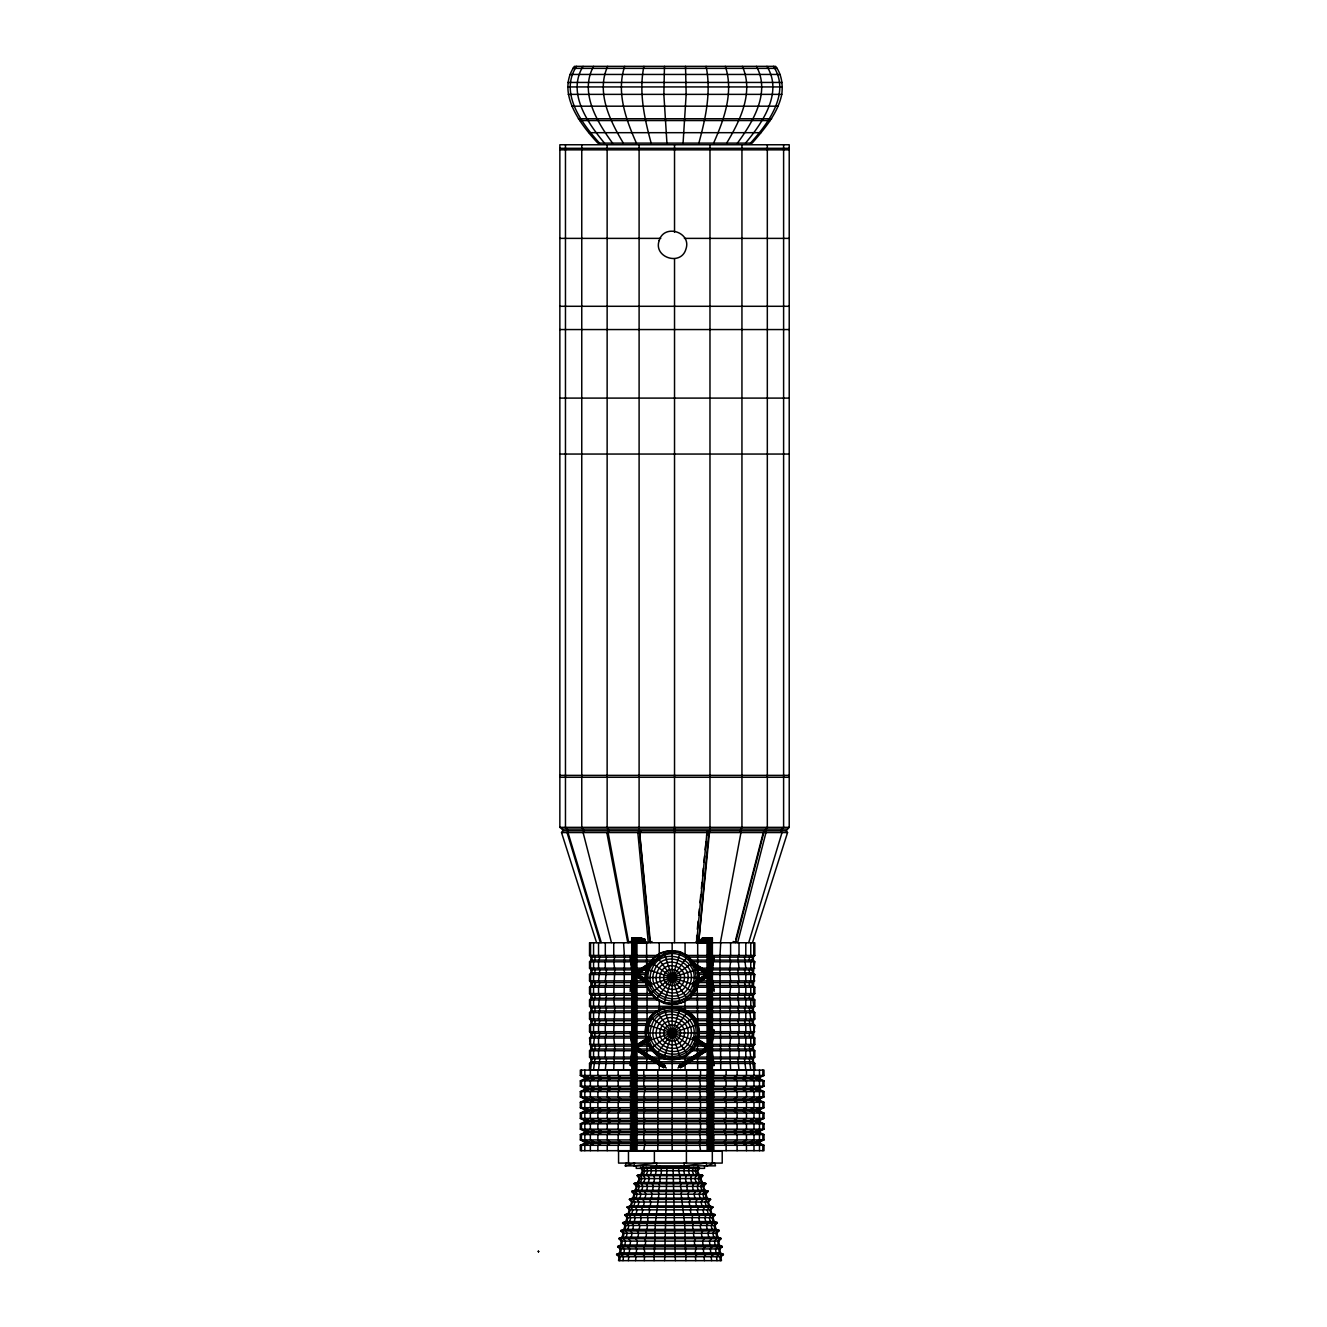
<?xml version="1.0" encoding="UTF-8"?>
<svg xmlns="http://www.w3.org/2000/svg" width="1327" height="1327" viewBox="0 0 1327 1327"><rect width="100%" height="100%" fill="white"/><g stroke="black" fill="none" stroke-linecap="round" stroke-linejoin="round"><path stroke-width="1.5" d="M538.58 1251.776L538.596 1251.344M538.181 1251.179L538.679 1251.427M538.397 1251.477L538.397 1251.925M664.628 1260.65L666.934 1167.329M781.785 94.366C782.947 84.746 781.686 74.246 775.648 66.35L574.359 66.35C556.378 92.873 579.766 123.593 597.83 143.117L752.177 143.117C764.601 128.636 777.722 113.575 781.785 94.366L568.221 94.366M654.095 1260.65L655.356 1223.063L658.872 1194.217L658.225 1191.065L659.602 1186.388L658.955 1183.253L659.983 1182.49L659.934 1175.141L660.995 1174.66L661.493 1170.762L660.946 1167.329M644.275 1260.65L644.54 1256.735L643.296 1254.629L644.806 1252.837L643.86 1246.269L645.337 1245.025L645.602 1241.11L644.458 1238.688L646.067 1237.195L646.531 1233.297L645.453 1230.328L646.995 1229.383L647.46 1225.468L646.299 1223.063L647.924 1221.57L647.476 1214.537L649.069 1213.757L649.649 1209.842L648.621 1206.724L650.23 1205.928L650.794 1202.03L649.699 1199.409L651.391 1198.115L651.988 1194.217L650.96 1191.065L652.585 1190.302L653.183 1186.388L652.138 1183.253L653.78 1182.49L654.609 1178.575L653.713 1175.141L655.422 1174.66L656.235 1170.762L655.339 1167.329M664.479 66.35L663.848 94.366L666.934 143.117M683.073 143.117L686.159 94.366L685.528 66.35M635.567 1260.65L635.932 1256.735L634.256 1254.629L636.28 1252.837L636.645 1248.923L635.019 1246.269L636.993 1245.025L637.342 1241.11L635.815 1238.688L637.972 1237.195L638.586 1233.297L637.142 1230.328L639.216 1229.383L639.83 1225.468L638.287 1223.063L640.46 1221.57L641.223 1217.655L639.863 1214.537L642.003 1213.757L642.766 1209.842L641.273 1207.271L643.529 1205.928L644.308 1202.03L642.815 1199.409L645.104 1198.115L645.901 1194.217L644.507 1191.065L646.697 1190.302L647.51 1186.388L646.1 1183.253L648.306 1182.49L649.401 1178.575L648.057 1175.672L650.495 1174.66L651.59 1170.762L650.379 1167.329L689.625 1167.329L688.414 1170.762L689.509 1174.66L691.782 1175.141L690.604 1178.575L691.699 1182.49L693.905 1183.253L692.495 1186.388L693.291 1190.302L695.481 1191.065L694.087 1194.217L694.9 1198.115L697.173 1199.409L695.696 1202.03L696.459 1205.928L698.715 1207.271L697.239 1209.842L698.002 1213.757L700.142 1214.537L698.765 1217.655L699.545 1221.57L701.718 1223.063L700.158 1225.468L700.789 1229.383L702.862 1230.328L701.402 1233.297L702.033 1237.195L704.173 1238.688L702.647 1241.11L703.011 1245.025L705.035 1246.816L703.36 1248.923L703.708 1252.837L705.732 1254.629L704.073 1256.735L704.421 1260.65M644.375 942.253C629.529 944.857 641.09 941.009 634.887 937.89M709.978 144.759L709.978 827.351L698.649 942.568L708.917 831.482L707.026 831.482L706.627 835.562M701.767 942.253C712.45 945.322 703.857 939.914 709.199 937.89L709.033 1149.962M707.026 831.482L696.658 942.568L696.725 935.369M697.322 929.265L698.135 921.12M698.748 915L699.346 908.895M699.959 902.775L700.772 894.63M701.369 888.526L701.983 882.405M702.58 876.301L703.393 868.157M703.99 862.036L704.604 855.932M705.218 849.811L706.014 841.666M656.45 1165.852L656.732 1163.082L633.891 1165.852L634.621 1163.082L625.282 1165.852L626.178 1163.082M628.368 1260.65L628.799 1256.735L626.792 1254.629L629.23 1252.837L629.662 1248.923L627.638 1246.816L630.093 1245.025L630.524 1241.11L628.683 1238.688L631.27 1237.195L632.034 1233.297L630.275 1230.328L632.78 1229.383L633.526 1225.468L631.652 1223.063L634.273 1221.57L635.218 1217.655L633.56 1214.537L636.147 1213.757L637.076 1209.842L635.268 1207.271L638.005 1205.928L638.934 1202.03L637.142 1199.409L639.896 1198.115L640.875 1194.217L639.183 1191.065L641.837 1190.302L642.799 1186.388L641.107 1183.253L643.761 1182.49L645.088 1178.575L643.479 1175.672L646.415 1174.66L647.742 1170.762L646.282 1167.329M622.993 1260.65L623.474 1256.735L621.202 1254.629L623.972 1252.837L624.453 1248.923L622.164 1246.816L624.934 1245.025L625.415 1241.11L623.342 1238.688L626.278 1237.195L627.124 1233.297L625.133 1230.328L627.97 1229.383L628.816 1225.468L626.692 1223.063L629.662 1221.57L630.723 1217.655L628.849 1214.537L631.768 1213.757L632.813 1209.842L630.789 1207.271L633.875 1205.928L634.92 1202.03L632.896 1199.409L636.015 1198.115L637.109 1194.217L635.202 1191.065L638.187 1190.302L639.282 1186.388L637.375 1183.253L640.377 1182.49L641.87 1178.575L640.261 1175.141L643.363 1174.66L644.856 1170.762L643.213 1167.329M619.676 1260.65L620.19 1256.735L617.835 1254.098L620.704 1252.837L621.235 1248.923L618.797 1246.816L621.749 1245.025L622.263 1241.11L620.041 1238.688L623.176 1237.195L624.088 1233.297L621.832 1230.875L625 1229.383L625.913 1225.468L623.756 1222.515L626.808 1221.57L627.936 1217.655L625.946 1214.537L629.064 1213.757L630.192 1209.842L628.169 1206.724L631.32 1205.928L632.432 1202.03L630.425 1198.878L633.609 1198.115L634.77 1194.217L632.747 1191.065L635.948 1190.302L637.109 1186.388L635.069 1183.253L638.287 1182.49L639.879 1178.575L637.922 1175.672L641.488 1174.66L643.081 1170.762L640.676 1167.329L642.484 1170.762L697.521 1170.762C702.696 1166.333 695.215 1166.134 695.132 1170.762L696.625 1174.66L699.959 1175.672L698.135 1178.575L699.628 1182.49L702.63 1183.253L700.722 1186.388L701.801 1190.302L704.936 1191.596L702.895 1194.217L703.99 1198.115L707.109 1199.409L705.085 1202.03L706.13 1205.928L709.215 1207.271L707.175 1209.842L708.236 1213.757L711.289 1215.084L709.282 1217.655L710.327 1221.57L713.18 1222.515L711.189 1225.468L712.035 1229.383L714.871 1230.328L712.881 1233.297L713.727 1237.195L716.663 1238.688L714.573 1241.11L715.054 1245.025L717.824 1246.816L715.552 1248.923L716.033 1252.837L718.786 1254.629L716.514 1256.735L716.995 1260.65M685.08 1057.105L684.865 1061.766M630.375 989.328L632.299 975.478M630.159 991.501L632.448 975.245M630.673 990.075L632.233 978.646M630.872 990.274L632.448 978.845M631.121 990.44L632.432 980.918M631.403 990.539L632.448 982.925M630.375 1062.877L632.216 1049.275M630.259 1065.299L632.448 1048.794M630.408 1065.531L632.382 1050.503M630.607 1065.73L632.448 1052.394M631.121 1063.972L632.432 1054.451M631.403 1064.088L632.448 1056.474M616.591 1254.629L619.609 1252.837L720.395 1252.837L723.414 1254.629L720.926 1256.735L619.079 1256.735L616.591 1254.629L723.414 1254.629M617.652 1246.816L620.671 1245.025L719.334 1245.025L722.352 1246.816L719.864 1248.923L620.14 1248.923L617.652 1246.816L722.352 1246.816M619.079 1256.735L618.548 1260.65L721.457 1260.65L720.926 1256.735M619.609 1252.837L620.14 1248.923M620.671 1245.025L621.202 1241.11L618.929 1238.688L622.131 1237.195L717.874 1237.195L721.075 1238.688L718.803 1241.11L621.202 1241.11M645.221 977.551L646.531 969.241L697.753 985.878L699.08 977.551L697.753 969.241L646.531 985.878L645.221 977.551L699.08 977.551M646.266 1039.622C635.915 996.328 708.369 996.328 698.019 1039.622M695.265 1038.527C703.973 1000.425 640.311 1000.425 649.036 1038.527M696.808 1038.892C705.815 1008.603 656.318 994.62 647.792 1025.041C636.612 1055.944 687.403 1072.432 696.509 1040.882L646.531 1024.643M697.703 1039.539C707.921 996.776 636.363 996.776 646.597 1039.539M712.251 959.736L712.864 955.921M712.234 961.693L713.163 955.987M711.886 965.608L713.428 956.087M711.819 967.682L713.677 956.253M711.869 970.004L713.893 956.452M711.919 971.049L714.158 956.933M712.251 1033.285L712.864 1029.47M711.919 1037.15L713.163 1029.52M712.018 1039.572L713.428 1029.636M711.969 1041.363L713.677 1029.785M711.869 1043.553L713.893 1029.984M711.919 1044.598L713.843 1032.389M634.887 974.731L635.683 973.039L651.192 983.191M634.887 1048.579L635.683 1046.887L664.993 1065.863M720.395 942.568L740.964 832.56L740.184 830.768L741.942 827.351L741.942 144.759M620.754 1230.875L623.989 1229.383L716.016 1229.383L719.101 1230.328L716.945 1233.297L623.06 1233.297L620.754 1230.875L719.234 1230.875M622.595 1223.063L625.846 1221.57L714.158 1221.57L717.277 1222.515L715.087 1225.468L624.917 1225.468L622.595 1223.063L717.393 1223.063M622.131 1237.195L623.06 1233.297M623.989 1229.383L624.917 1225.468M643.91 66.35C638.652 91.994 644.375 118.319 651.159 143.117M763.805 832.56L735.573 942.568L733.134 941.49M735.722 939.483L763.025 833.489M767.321 144.759L767.321 827.351L764.899 830.768L765.978 832.56L737.646 942.568L735.208 941.49M698.848 143.117C705.632 118.319 711.355 91.994 706.097 66.35M636.645 1031.693L646.631 1031.693L647.078 1023.648L647.078 985.53L637.259 985.53M646.631 1069.811L647.078 1036.354L637.259 1036.354M697.687 980.869L697.256 982.561L707.059 982.561M697.687 1030.1L697.256 985.53L707.059 985.53M697.687 1069.811L697.256 1036.354L707.059 1036.354M624.801 1215.084L628.152 1213.757L711.853 1213.757L715.037 1214.537L712.997 1217.655L627.007 1217.655L624.801 1215.084L715.203 1215.084M627.074 1207.271L630.458 1205.928L709.547 1205.928L712.914 1207.271L710.691 1209.842L629.297 1209.842L627.074 1207.271L712.914 1207.271M625.846 1221.57L627.007 1217.655M628.152 1213.757L629.297 1209.842M630.458 1205.928L631.602 1202.03L629.38 1199.409L632.797 1198.115L707.208 1198.115L710.608 1199.409L708.402 1202.03L631.602 1202.03M748.727 942.568L782.018 832.56L780.757 830.768L783.61 827.351L783.61 144.759M631.752 1191.596L635.185 1190.302L704.819 1190.302L708.087 1191.065L706.014 1194.217L633.991 1194.217L631.752 1191.596L708.253 1191.596M634.124 1183.784L637.574 1182.49L702.431 1182.49L705.881 1183.784L703.625 1186.388L636.379 1186.388L634.124 1183.784L705.881 1183.784M632.797 1198.115L633.991 1194.217M635.185 1190.302L636.379 1186.388M708.203 974.599L708.95 973.388M708.95 1047.235L708.203 1048.463L692.843 1038.527M752.542 942.568L787.558 832.56L786.231 830.768L789.217 827.351L789.217 144.759L559.861 144.759L559.861 827.351L562.333 829.11L786.745 829.11M697.753 985.878C693.258 999.579 677.55 1007.591 663.832 1003.162L680.469 951.94L687.967 955.772L695.464 964.729M663.832 1058.564C677.55 1062.993 693.258 1054.998 697.753 1041.28C694.436 1048.396 688.564 1055.612 680.369 1058.249C666.801 1062.628 651.292 1054.716 646.846 1041.181C648.737 1048.861 655.953 1055.761 663.832 1058.564L680.469 1007.359M624.685 66.35C616.076 92.11 625.863 119.463 636.413 143.117M637.209 1175.672L640.841 1174.66L699.147 1174.66L702.779 1175.672L700.789 1178.575L639.216 1178.575L637.209 1175.672L702.779 1175.672M637.574 1182.49L639.216 1178.575M640.841 1174.66L642.484 1170.762M713.594 143.117C724.144 119.463 733.931 92.11 725.322 66.35M648.837 964.729C654.327 953.383 668.659 948.307 680.469 951.94M648.356 966.371C633.41 993.575 676.588 1019.103 693.656 993.193C714.623 966.272 669.753 933.677 650.628 961.926M652.735 963.452C631.901 993.077 683.256 1019.236 694.966 984.966C698.898 972.741 691.782 958.741 679.557 954.743C661.261 948.589 650.263 968.229 635.583 974.599L635.616 974.847M694.966 1040.368C688.862 1061.832 655.422 1061.832 649.334 1040.368M607.666 66.35C595.972 92.293 609.873 120.757 623.358 143.117M726.649 143.117C740.134 120.757 754.035 92.293 742.34 66.35M593.584 66.35C579.269 92.492 596.968 121.935 612.56 143.117M698.682 1167.329L696.907 1170.762L698.516 1174.66L701.85 1175.141L700.109 1178.575L701.718 1182.49L704.936 1183.253L702.879 1186.388L704.056 1190.302L707.258 1191.065L705.218 1194.217L706.395 1198.115L709.729 1199.409L707.556 1202.03L708.684 1205.928L711.836 1206.724L709.812 1209.842L710.94 1213.757L714.208 1215.084L712.068 1217.655L713.18 1221.57L716.364 1223.063L714.092 1225.468L715.004 1229.383L718.04 1230.328L715.917 1233.297L716.812 1237.195L719.964 1238.688L717.725 1241.11L718.255 1245.025L721.142 1246.269L718.77 1248.923L719.284 1252.837L722.236 1254.629L719.798 1256.735L720.329 1260.65M737.447 143.117C753.039 121.935 770.738 92.492 756.423 66.35M583.067 66.35C566.745 92.691 587.496 122.847 604.498 143.117M646.531 985.878L650.363 993.376L656.318 999.347L687.967 955.772M656.318 1054.749L687.967 1011.174M596.536 942.568L561.52 832.56L562.847 830.768L786.231 830.768M745.509 143.117C762.511 122.847 783.262 92.691 766.94 66.35M576.565 66.35C558.999 92.824 581.707 123.411 599.505 143.117M750.501 143.117C768.3 123.411 791.008 92.824 773.442 66.35M632.797 938.919L634.406 937.89L634.488 1149.962M632.813 1069.811L589.536 1069.811L589.536 1063.458L590.963 1061.766L590.963 1058.797L589.536 1057.105L589.536 1050.752L590.963 1049.06L589.536 1038.046L590.963 1036.354L590.963 1033.385L589.536 1031.693L589.536 1025.34L590.963 1023.648L590.963 1020.679L589.536 1018.987L589.536 1012.634L590.963 1010.942L590.963 1007.973L589.536 1006.281L589.536 999.928L590.963 998.236L590.963 995.267L589.536 993.575L589.536 987.222L590.963 985.53L590.963 982.561L589.536 980.869L589.536 974.516L590.963 972.824L590.963 969.855L589.536 968.163L589.536 961.81L590.963 960.118L590.963 957.132L589.536 955.457L589.536 942.751L632.813 942.751M711.521 1069.811L754.798 1069.811L754.798 1063.458L753.354 1061.766L753.354 1058.797L754.798 1057.105L754.798 1050.752L753.354 1049.06L753.354 1046.091L754.798 1044.399L754.798 1038.046L753.354 1036.354L754.798 1025.34L753.354 1023.648L753.354 1020.679L754.798 1018.987L754.798 1012.634L753.354 1010.942L753.354 1007.973L754.798 1006.281L754.798 999.928L753.354 998.236L753.354 995.267L754.798 993.575L754.798 987.222L753.354 985.53L754.798 974.516L753.354 972.824L754.798 961.81L753.354 960.118L753.354 957.132L754.798 955.457L754.798 942.751L711.521 942.751M630.474 1080.841L632.398 1078.868L584.577 1078.868L580.33 1080.841L580.33 1086.216L584.577 1088.206L632.398 1088.206L630.474 1086.216L630.474 1080.841L580.33 1080.841M630.474 1091.59L632.398 1089.6L584.577 1089.6L580.33 1091.59L580.33 1096.965L584.577 1098.955L632.398 1098.955L630.474 1096.965L630.474 1091.59L580.33 1091.59M630.474 1102.339L632.398 1100.348L584.577 1100.348L580.33 1102.339L580.33 1107.697L584.577 1109.687L632.398 1109.687L630.474 1107.697L630.474 1102.339L580.33 1102.339M630.474 1113.071L632.398 1111.097L584.577 1111.097L580.33 1113.071L580.33 1118.445L584.577 1120.436L632.398 1120.436L630.474 1118.445L630.474 1113.071L580.33 1113.071M630.474 1123.82L632.398 1121.829L584.577 1121.829L580.33 1123.82L580.33 1129.194L584.577 1131.185L632.398 1131.185L630.474 1129.194L630.474 1123.82L580.33 1123.82M630.474 1134.568L632.398 1132.578L584.577 1132.578L580.33 1134.568L580.33 1139.926L584.577 1141.917L632.398 1141.917L630.474 1139.926L630.474 1134.568L580.33 1134.568M630.474 1150.675L630.474 1145.301L632.398 1143.31L584.577 1143.31L580.33 1145.301L580.33 1150.675L763.987 1150.675L763.987 1145.301L759.741 1143.31L711.919 1143.31L713.843 1145.301L713.843 1150.675M713.843 1075.484L711.919 1077.458L759.741 1077.458L763.987 1075.484L763.987 1070.109L713.843 1070.109L713.843 1075.484L763.987 1075.484M713.843 1086.216L711.919 1088.206L759.741 1088.206L763.987 1086.216L763.987 1080.841L759.741 1078.868L711.919 1078.868L713.843 1080.841L713.843 1086.216L763.987 1086.216M713.843 1096.965L711.919 1098.955L759.741 1098.955L763.987 1096.965L763.987 1091.59L759.741 1089.6L711.919 1089.6L713.843 1091.59L713.843 1096.965L763.987 1096.965M713.843 1107.697L711.919 1109.687L759.741 1109.687L763.987 1107.697L763.987 1102.339L759.741 1100.348L711.919 1100.348L713.843 1102.339L713.843 1107.697L763.987 1107.697M713.843 1118.445L711.919 1120.436L759.741 1120.436L763.987 1118.445L763.987 1113.071L759.741 1111.097L711.919 1111.097L713.843 1113.071L713.843 1118.445L763.987 1118.445M713.843 1129.194L711.919 1131.185L759.741 1131.185L763.987 1129.194L763.987 1123.82L759.741 1121.829L711.919 1121.829L713.843 1123.82L713.843 1129.194L763.987 1129.194M713.843 1139.926L711.919 1141.917L759.741 1141.917L763.987 1139.926L763.987 1134.568L759.741 1132.578L711.919 1132.578L713.843 1134.568L713.843 1139.926L763.987 1139.926M650.363 993.376L691.549 963.452M693.938 961.727L692.86 962.506C674.448 935.303 631.237 966.686 651.424 992.613C668.161 1017.958 710.127 992.214 694.684 966.073M650.363 1048.794L693.938 1017.129M639.382 831.482L637.823 832.56L648.289 942.568L649.848 941.49L639.382 831.482L641.173 831.482M651.988 941.49L650.429 942.568L639.1 827.351L639.1 144.759M693.009 982.909L708.369 972.99L692.876 983.257M692.86 983.489L708.22 973.57M692.91 983.755L708.253 973.819M692.993 984.02L708.336 974.084L708.8 974.847M693.109 984.286L708.469 974.35M693.275 984.534L708.618 974.615M693.457 984.767L707.109 975.942M693.656 984.966L707.308 976.141M693.872 985.115L707.523 976.307M692.578 986.392L707.938 976.456M692.777 986.392L708.419 976.307M679.275 1065.432L708.27 1046.688M679.225 1065.863L708.22 1046.887M679.258 1066.112L708.253 1047.368M679.341 1066.377L708.336 1047.633L708.8 1048.396M679.457 1066.643L708.469 1047.899L693.059 1037.996M677.915 1068.003L708.618 1048.164M679.806 1067.124L707.109 1049.491M680.005 1067.323L707.308 1049.69M680.22 1067.489L707.523 1049.839M680.436 1067.588L707.739 1049.956M680.635 1067.654L708.419 1049.839M635.451 972.127L654.327 960.151M636.131 972.011L655.09 959.885M636.346 972.127L655.306 960.002M636.545 972.276L655.521 960.151M636.761 972.475L655.72 960.35M636.943 972.708L654.178 961.693M637.093 972.973L654.344 961.942M635.583 974.599L652.735 963.302M635.616 975.08L652.867 963.833M635.567 975.279L652.818 964.265M635.733 1045.51L649.533 1036.686M635.932 1045.51L649.915 1036.752M636.346 1045.676L650.13 1036.851M636.545 1045.825L650.346 1037.017M636.761 1046.024L650.545 1037.2M636.943 1046.257L650.728 1037.432M637.093 1046.505L650.893 1037.697M635.616 1048.396L651.01 1037.963M635.583 1048.148L651.093 1038.228M635.616 1048.629L651.142 1038.477M635.484 1048.994L651.093 1038.908M581.458 1150.675L581.458 1145.301L585.655 1143.31L585.655 1141.917L581.458 1139.926L581.458 1134.568L585.655 1132.578L585.655 1131.185L581.458 1129.194L581.458 1123.82L585.655 1121.829L585.655 1120.436L581.458 1118.445L581.458 1113.071L585.655 1111.097L585.655 1109.687L581.458 1107.697L581.458 1102.339L585.655 1100.348L585.655 1098.955L581.458 1096.965L581.458 1091.59L585.655 1089.6L585.655 1088.206L581.458 1086.216L581.458 1080.841L585.655 1078.868L585.655 1077.458L581.458 1075.484L581.458 1070.109M762.859 1070.109L762.859 1075.484L758.662 1077.458L758.662 1078.868L762.859 1080.841L762.859 1086.216L758.662 1088.206L758.662 1089.6L762.859 1091.59L762.859 1096.965L758.662 1098.955L758.662 1100.348L762.859 1102.339L762.859 1107.697L758.662 1109.687L758.662 1111.097L762.859 1113.071L762.859 1118.445L758.662 1120.436L758.662 1121.829L762.859 1123.82L762.859 1129.194L758.662 1131.185L758.662 1132.578L762.859 1134.568L762.859 1139.926L758.662 1141.917L758.662 1143.31L762.859 1145.301L762.859 1150.675M581.458 1102.339L585.655 1100.348M760.056 1119.772L762.859 1118.445M630.192 941.49L627.754 942.568L606.804 832.56M631.121 941.49L628.683 942.568L608.114 832.56L608.894 830.768L607.136 827.351L607.136 144.759M647.792 1040.882L697.753 1024.643M572.75 68.374L777.257 68.374M570.046 74.445L779.961 74.445M567.856 82.44L782.15 82.44M568.006 86.935L782.001 86.935M571.871 106.193L778.136 106.193M578.39 118.75L771.617 118.75M579.783 120.558L770.224 120.558M589.039 132.683L760.968 132.683M559.861 148.309L789.217 148.309M559.861 149.851L789.217 149.851M559.861 238.379L660.763 238.379M684.384 238.379L789.217 238.379M559.861 306.288L789.217 306.288M559.861 329.56L789.217 329.56M559.861 398.1L789.217 398.1M559.861 454.05L789.217 454.05M559.861 775.366L789.217 775.366M559.861 777.274L789.217 777.274M559.861 827.351L789.217 827.351M561.52 832.56L787.558 832.56M633.941 938.007L641.505 938.007M702.597 938.007L711.305 938.919M633.51 938.222L641.936 938.222M702.165 938.222L710.592 938.222M633.112 938.521L642.318 938.521M701.767 938.521L710.973 938.521M636.496 938.919L644.69 938.919M701.452 938.919L707.573 938.919M636.744 939.367L644.939 939.367M701.203 939.367L707.324 939.367M636.894 939.864L645.088 939.864M701.054 939.864L707.175 939.864M636.943 940.395L645.138 940.395M701.004 940.395L707.125 940.395M636.894 940.909L645.088 940.909M701.054 940.909L707.175 940.909M636.744 941.407L644.939 941.407M701.203 941.407L707.324 941.407M696.111 941.49L698.102 941.49M636.496 941.855L646.747 941.855M697.355 941.855L707.573 941.855M635.351 942.767L708.718 942.767M636.462 942.883L647.178 942.883M696.94 942.883L707.639 942.883M589.536 955.457L632.813 955.457M636.645 955.457L659.237 955.457L659.237 942.751M707.673 955.457L685.08 955.457L685.08 942.751M711.521 955.457L754.798 955.457M590.963 957.132L631.685 957.132M637.259 957.132L655.322 957.132M688.995 957.132L707.059 957.132M712.649 957.132L753.354 957.132M590.963 960.118L631.685 960.118M637.259 960.118L653.266 960.118M691.052 960.118L707.059 960.118M712.649 960.118L753.354 960.118M589.536 961.81L630.955 961.81M636.645 961.81L650.23 961.81M694.087 961.81L707.673 961.81M713.362 961.81L754.798 961.81M589.536 968.163L632.813 968.163M636.645 968.163L646.631 968.163L647.078 969.855L637.259 969.855M707.673 968.163L697.687 968.163L697.256 969.855L707.059 969.855M711.521 968.163L754.798 968.163M590.963 969.855L631.685 969.855M712.649 969.855L753.354 969.855M590.963 972.824L631.685 972.824M637.259 972.824L647.078 972.824L646.631 974.516L636.645 974.516M705.101 972.824L697.256 972.824L697.687 974.516L705.682 974.516M712.649 972.824L753.354 972.824M589.536 974.516L632.813 974.516M711.521 974.516L754.798 974.516M589.536 980.869L632.813 980.869M636.645 980.869L644.623 980.869M699.694 980.869L707.673 980.869M711.521 980.869L754.798 980.869M590.963 982.561L631.685 982.561M637.259 982.561L647.078 982.561L646.631 980.869M712.649 982.561L753.354 982.561M590.963 985.53L631.685 985.53M712.649 985.53L753.354 985.53M589.536 987.222L630.955 987.222M636.645 987.222L646.631 987.222M697.687 987.222L707.673 987.222M713.362 987.222L754.798 987.222M589.536 993.575L632.813 993.575M636.645 993.575L652.038 993.575M692.296 993.575L707.673 993.575M711.521 993.575L754.798 993.575M590.963 995.267L631.685 995.267M637.259 995.267L653.266 995.267M691.052 995.267L707.059 995.267M712.649 995.267L753.354 995.267M590.963 998.236L631.685 998.236M637.259 998.236L655.322 998.236M688.995 998.236L707.059 998.236M712.649 998.236L753.354 998.236M589.536 999.928L632.813 999.928M636.645 999.928L659.237 999.928L659.453 1010.942L637.259 1010.942M707.673 999.928L685.08 999.928L684.865 1010.942L707.059 1010.942M711.521 999.928L754.798 999.928M589.536 1006.281L632.813 1006.281M636.645 1006.281L707.673 1006.281M711.521 1006.281L754.798 1006.281M590.963 1007.973L631.685 1007.973M637.259 1007.973L663.085 1007.973M681.232 1007.973L707.059 1007.973M712.649 1007.973L753.354 1007.973M590.963 1010.942L631.685 1010.942M712.649 1010.942L753.354 1010.942M589.536 1012.634L632.813 1012.634M636.645 1012.634L655.638 1012.634M688.696 1012.634L707.673 1012.634M711.521 1012.634L754.798 1012.634M589.536 1018.987L632.813 1018.987M636.645 1018.987L650.23 1018.987M694.087 1018.987L707.673 1018.987M711.521 1018.987L754.798 1018.987M590.963 1020.679L631.685 1020.679M637.259 1020.679L647.078 1020.679M697.256 1020.679L707.059 1020.679M712.649 1020.679L753.354 1020.679M590.963 1023.648L631.685 1023.648M637.259 1023.648L647.078 1023.648M697.256 1023.648L707.059 1023.648M712.649 1023.648L753.354 1023.648M589.536 1025.34L632.813 1025.34M636.645 1025.34L646.631 1025.34M697.687 1025.34L707.673 1025.34M711.521 1025.34L754.798 1025.34M589.536 1031.693L632.813 1031.693M697.687 1031.693L707.673 1031.693M711.521 1031.693L754.798 1031.693M645.221 1032.953L699.08 1032.953M590.963 1033.385L631.685 1033.385M637.259 1033.385L645.104 1033.385M699.213 1033.385L707.059 1033.385M712.649 1033.385L753.354 1033.385M590.963 1036.354L631.685 1036.354M712.649 1036.354L753.354 1036.354M589.536 1038.046L632.813 1038.046M636.645 1038.046L646.631 1038.046M697.687 1038.046L707.673 1038.046M711.521 1038.046L754.798 1038.046M589.536 1044.399L632.813 1044.399M636.645 1044.399L650.23 1044.399M694.087 1044.399L707.673 1044.399M711.521 1044.399L754.798 1044.399M590.963 1046.091L631.685 1046.091M639.232 1046.091L647.078 1046.091M697.256 1046.091L703.128 1046.091M712.649 1046.091L753.354 1046.091M590.963 1049.06L631.685 1049.06M639.232 1049.06L651.209 1049.06M691.052 1049.06L705.101 1049.06M712.649 1049.06L753.354 1049.06M589.536 1050.752L632.813 1050.752M636.645 1050.752L653.829 1050.752M690.488 1050.752L701.684 1050.752M711.521 1050.752L754.798 1050.752M589.536 1057.105L632.813 1057.105M636.645 1057.105L664.777 1057.105M679.54 1057.105L707.673 1057.105M711.521 1057.105L754.798 1057.105M590.963 1058.797L631.685 1058.797M637.259 1058.797L670.351 1058.797M673.983 1058.797L707.059 1058.797M712.649 1058.797L753.354 1058.797M590.963 1061.766L631.685 1061.766M637.259 1061.766L707.059 1061.766M712.649 1061.766L753.354 1061.766M589.536 1063.458L630.955 1063.458M636.645 1063.458L657.429 1063.458M661.078 1063.458L683.239 1063.458M686.888 1063.458L707.673 1063.458M713.362 1063.458L754.798 1063.458M636.645 1069.811L707.673 1069.811M636.18 1070.109L708.137 1070.109M580.33 1075.484L630.474 1075.484L632.398 1077.458L584.577 1077.458L580.33 1075.484L580.33 1070.109L630.474 1070.109L630.474 1075.484M636.18 1075.484L708.137 1075.484M636.031 1077.458L708.303 1077.458M636.031 1078.868L708.303 1078.868M636.18 1080.841L708.137 1080.841M713.843 1080.841L763.987 1080.841M580.33 1086.216L630.474 1086.216M636.18 1086.216L708.137 1086.216M636.031 1088.206L708.303 1088.206M636.031 1089.6L708.303 1089.6M636.18 1091.59L708.137 1091.59M713.843 1091.59L763.987 1091.59M580.33 1096.965L630.474 1096.965M636.18 1096.965L708.137 1096.965M636.031 1098.955L708.303 1098.955M636.031 1100.348L708.303 1100.348M636.18 1102.339L708.137 1102.339M713.843 1102.339L763.987 1102.339M580.33 1107.697L630.474 1107.697M636.18 1107.697L708.137 1107.697M636.031 1109.687L708.303 1109.687M636.031 1111.097L708.303 1111.097M636.18 1113.071L708.137 1113.071M713.843 1113.071L763.987 1113.071M580.33 1118.445L630.474 1118.445M636.18 1118.445L708.137 1118.445M636.031 1120.436L708.303 1120.436M636.031 1121.829L708.303 1121.829M636.18 1123.82L708.137 1123.82M713.843 1123.82L763.987 1123.82M580.33 1129.194L630.474 1129.194M636.18 1129.194L708.137 1129.194M636.031 1131.185L708.303 1131.185M636.031 1132.578L708.303 1132.578M636.18 1134.568L708.137 1134.568M713.843 1134.568L763.987 1134.568M580.33 1139.926L630.474 1139.926M636.18 1139.926L708.137 1139.926M636.031 1141.917L708.303 1141.917M636.031 1143.31L708.303 1143.31M580.33 1145.301L630.474 1145.301M636.18 1145.301L708.137 1145.301M713.843 1145.301L763.987 1145.301M625.282 1165.852L715.502 1165.852L714.59 1163.082L706.893 1165.852L706.146 1163.082L684.334 1165.852L684.052 1163.082M640.46 1167.86L699.545 1167.86M637.441 1175.141L702.564 1175.141M634.273 1183.253L705.715 1183.253M631.917 1191.065L708.087 1191.065M629.545 1198.878L710.459 1198.878M629.38 1199.409L710.608 1199.409M627.24 1206.724L712.765 1206.724M624.951 1214.537L715.037 1214.537M622.728 1222.515L717.277 1222.515M620.887 1230.328L719.101 1230.328M619.045 1238.157L720.943 1238.157M618.929 1238.688L721.075 1238.688M617.718 1246.269L722.286 1246.269M616.673 1254.098L723.331 1254.098M763.539 831.482L765.978 832.56M656.318 999.347L663.832 1003.162M635.533 972.674L651.142 982.76M635.633 973.52L651.159 983.44M635.55 973.786L651.076 983.705M637.159 975.146L650.943 983.971M636.993 975.411L650.794 984.219M636.811 975.644L650.612 984.452M636.612 975.843L650.396 984.651M636.396 975.992L650.197 984.816M636.18 976.108L651.706 986.027M635.517 975.992L651.507 986.077M635.533 1046.539L664.943 1065.432M635.633 1047.368L664.943 1066.112M635.55 1047.633L664.86 1066.377M637.159 1049.01L664.744 1066.643M636.993 1049.259L666.303 1068.003M636.811 1049.491L664.396 1067.124M636.612 1049.69L664.197 1067.323M636.396 1049.839L663.981 1067.489M636.18 1049.956L663.765 1067.588M635.517 1049.839L663.566 1067.654M689.111 959.836L708.502 972.475M688.696 960.002L707.673 972.011M690.189 961.262L707.241 972.276M689.99 961.461L708.751 973.587M689.791 961.693L708.568 973.819M691.35 963.037L708.402 974.068M694.27 965.16L697.687 967.366M691.218 963.302L708.286 974.333M691.135 963.568L708.17 974.847M691.102 964.066L708.17 975.08M691.151 964.265L708.22 975.279M694.419 1037.001L708.369 1045.975M694.021 1037.051L707.888 1045.825M693.805 1037.167L707.457 1045.975M693.59 1037.316L707.241 1046.14M693.391 1037.515L708.751 1047.434M693.208 1037.747L708.568 1047.667M692.926 1038.261L708.286 1048.197M692.81 1038.792L708.17 1048.944M692.86 1039.223L708.303 1049.292M650.363 961.727L693.921 993.376M650.363 1017.129L693.921 1048.794M656.318 955.772L687.967 999.347M656.318 1011.174L687.967 1054.749M708.917 831.482L709.464 832.56M697.521 1170.762L699.147 1174.66M700.789 1178.575L702.431 1182.49M693.722 1167.329L692.263 1170.762L693.59 1174.66L696.343 1175.141L694.917 1178.575L696.227 1182.49L698.898 1183.253L697.206 1186.388L698.168 1190.302L700.805 1191.065L699.13 1194.217L700.092 1198.115L702.862 1199.409L701.071 1202.03L702 1205.928L704.72 1207.271L702.928 1209.842L703.857 1213.757L706.445 1214.537L704.786 1217.655L705.715 1221.57L708.353 1223.063L706.462 1225.468L707.225 1229.383L709.729 1230.328L707.971 1233.297L708.718 1237.195L711.322 1238.688L709.481 1241.11L709.912 1245.025L712.3 1246.269L710.343 1248.923L710.758 1252.837L713.213 1254.629L711.189 1256.735L711.62 1260.65M663.832 951.94L680.469 1003.162M663.832 1007.359L680.469 1058.564M562.333 829.11L562.847 830.768M703.625 1186.388L704.819 1190.302M706.014 1194.217L707.208 1198.115M567.989 832.56L601.28 942.568M600.351 942.568L567.044 832.56L568.321 830.768L565.468 827.351L565.468 144.759M708.402 1202.03L709.547 1205.928M710.691 1209.842L711.853 1213.757M712.997 1217.655L714.158 1221.57M611.432 942.568L583.1 832.56L584.179 830.768L581.757 827.351L581.757 144.759M715.087 1225.468L716.016 1229.383M716.945 1233.297L717.874 1237.195M684.666 1167.329L683.753 1170.762L684.583 1174.66L686.391 1175.672L685.395 1178.575L686.208 1182.49L687.867 1183.253L686.805 1186.388L687.403 1190.302L689.045 1191.065L688 1194.217L688.597 1198.115L690.305 1199.409L689.194 1202.03L689.775 1205.928L691.384 1206.724L690.355 1209.842L690.919 1213.757L692.528 1214.537L692.08 1221.57L693.706 1223.063L692.545 1225.468L693.009 1229.383L694.552 1230.328L693.474 1233.297L693.938 1237.195L695.53 1238.688L694.403 1241.11L694.668 1245.025L696.144 1246.269L695.199 1252.837L696.708 1254.629L695.464 1256.735L695.73 1260.65M711.803 975.693L714.142 991.435M711.803 978.347L713.677 989.776M711.803 980.189L713.462 989.959M711.819 982.03L713.213 990.124M712.317 986.425L712.947 990.224M711.803 1049.541L714.142 1065.299M711.803 1052.195L713.976 1065.531M711.803 1054.036L713.777 1065.73M711.819 1055.894L713.213 1063.972M712.002 1058.365L712.947 1064.088M631.337 955.921L631.851 959.736M631.038 955.987L632.349 965.509M630.773 956.087L632.332 967.516M630.524 956.253L632.266 969.722M630.308 956.452L632.398 971.679M630.159 956.684L632.382 974.599M631.304 1031.743L632.349 1039.356M631.022 1031.842L632.332 1041.363M630.789 1032.008L632.349 1043.437M630.574 1032.207L632.398 1045.527M630.425 1032.439L632.398 1047.932M630.275 1032.953L632.382 1048.463M718.803 1241.11L719.334 1245.025M719.864 1248.923L720.395 1252.837M659.237 1057.105L659.453 1061.766M679.059 1167.329L678.495 1170.762L680.137 1175.672L680.021 1182.49L681.033 1183.253L680.386 1186.388L681.763 1191.065L681.133 1194.217L684.649 1223.063L685.893 1260.65M673.071 1167.329L675.377 1260.65M759.741 1077.458L759.741 1078.868M759.741 1088.206L759.741 1089.6M759.741 1098.955L759.741 1100.348M759.741 1109.687L759.741 1111.097M759.741 1120.436L759.741 1121.829M759.741 1131.185L759.741 1132.578M759.741 1141.917L759.741 1143.31M759.492 1070.109L759.492 1075.484L755.461 1077.458L755.461 1078.868L759.492 1080.841L759.492 1086.216L755.461 1088.206L755.461 1089.6L759.492 1091.59L759.492 1096.965L755.461 1098.955L755.461 1100.348L759.492 1102.339L759.492 1107.697L755.461 1109.687L755.461 1111.097L759.492 1113.071L759.492 1118.445L755.461 1120.436L755.461 1121.829L759.492 1123.82L759.492 1129.194L755.461 1131.185L755.461 1132.578L759.492 1134.568L759.492 1139.926L755.461 1141.917L755.461 1143.31L759.492 1145.301L759.492 1150.675M753.985 1070.109L753.985 1075.484L750.203 1077.458L750.203 1078.868L753.985 1080.841L753.985 1086.216L750.203 1088.206L750.203 1089.6L753.985 1091.59L753.985 1096.965L750.203 1098.955L750.203 1100.348L753.985 1102.339L753.985 1107.697L750.203 1109.687L750.203 1111.097L753.985 1113.071L753.985 1118.445L750.203 1120.436L750.203 1121.829L753.985 1123.82L753.985 1129.194L750.203 1131.185L750.203 1132.578L753.985 1134.568L753.985 1139.926L750.203 1141.917L750.203 1143.31L753.985 1145.301L753.985 1150.675M753.769 942.751L753.769 955.457L752.359 957.132L752.359 960.118L753.769 961.81L753.769 968.163L752.359 969.855L752.359 972.824L753.769 974.516L753.769 980.869L752.359 982.561L752.359 985.53L753.769 987.222L753.769 993.575L752.359 995.267L753.769 1006.281L752.359 1007.973L752.359 1010.942L753.769 1012.634L753.769 1018.987L752.359 1020.679L752.359 1023.648L753.769 1025.34L753.769 1031.693L752.359 1033.385L752.359 1036.354L753.769 1038.046L753.769 1044.399L752.359 1046.091L752.359 1049.06L753.769 1050.752L753.769 1057.105L752.359 1058.797L753.769 1069.811M750.75 942.751L750.75 955.457L749.373 957.132L749.373 960.118L750.75 961.81L750.75 968.163L749.373 969.855L749.373 972.824L750.75 974.516L750.75 980.869L749.373 982.561L749.373 985.53L750.75 987.222L750.75 993.575L749.373 995.267L749.373 998.236L750.75 999.928L750.75 1006.281L749.373 1007.973L750.75 1018.987L749.373 1020.679L750.75 1031.693L749.373 1033.385L749.373 1036.354L750.75 1038.046L750.75 1044.399L749.373 1046.091L750.75 1057.105L749.373 1058.797L750.75 1069.811M746.454 1070.109L746.454 1075.484L743.02 1077.458L743.02 1078.868L746.454 1080.841L746.454 1086.216L743.02 1088.206L743.02 1089.6L746.454 1091.59L746.454 1096.965L743.02 1098.955L743.02 1100.348L746.454 1102.339L746.454 1107.697L743.02 1109.687L743.02 1111.097L746.454 1113.071L746.454 1118.445L743.02 1120.436L743.02 1121.829L746.454 1123.82L746.454 1129.194L743.02 1131.185L743.02 1132.578L746.454 1134.568L746.454 1139.926L743.02 1141.917L743.02 1143.31L746.454 1145.301L746.454 1150.675M745.791 942.751L745.791 955.457L744.497 957.132L745.791 968.163L744.497 969.855L745.791 974.516L745.791 980.869L744.497 982.561L745.791 987.222L745.791 993.575L744.497 995.267L745.791 999.928L745.791 1006.281L744.497 1007.973L745.791 1012.634L745.791 1018.987L744.497 1020.679L745.791 1025.34L745.791 1031.693L744.497 1033.385L745.791 1038.046L745.791 1044.399L744.497 1046.091L745.791 1050.752L745.791 1057.105L744.497 1058.797L745.791 1069.811M739.006 942.751L739.006 955.457L737.845 957.132L739.006 968.163L737.845 969.855L739.006 980.869L737.845 982.561L739.006 987.222L739.006 993.575L737.845 995.267L739.006 1006.281L737.845 1007.973L739.006 1012.634L739.006 1018.987L737.845 1020.679L739.006 1025.34L739.006 1031.693L737.845 1033.385L739.006 1038.046L739.006 1044.399L737.845 1046.091L739.006 1050.752L739.006 1057.105L737.845 1058.797L739.006 1069.811M737.099 1070.109L737.099 1075.484L734.096 1077.458L734.096 1078.868L737.099 1080.841L737.099 1086.216L734.096 1088.206L734.096 1089.6L737.099 1091.59L737.099 1096.965L734.096 1098.955L734.096 1100.348L737.099 1102.339L737.099 1107.697L734.096 1109.687L734.096 1111.097L737.099 1113.071L737.099 1118.445L734.096 1120.436L734.096 1121.829L737.099 1123.82L737.099 1129.194L734.096 1131.185L734.096 1132.578L737.099 1134.568L737.099 1139.926L734.096 1141.917L734.096 1143.31L737.099 1145.301L737.099 1150.675M730.596 942.751L730.596 955.457L729.568 957.132L730.596 961.81L729.568 969.855L730.596 980.869L729.568 982.561L730.596 987.222L729.568 995.267L730.596 1006.281L729.568 1007.973L730.596 1012.634L729.568 1020.679L730.596 1031.693L729.568 1033.385L730.596 1038.046L729.568 1046.091L730.596 1069.811M726.134 1070.109L726.134 1075.484L723.646 1077.458L726.134 1080.841L726.134 1086.216L723.646 1088.206L726.134 1091.59L726.134 1096.965L723.646 1098.955L726.134 1102.339L726.134 1107.697L723.646 1109.687L726.134 1113.071L726.134 1118.445L723.646 1120.436L726.134 1123.82L726.134 1129.194L723.646 1131.185L726.134 1134.568L726.134 1139.926L723.646 1141.917L726.134 1145.301L726.134 1150.675M720.727 942.751L719.881 957.132L720.727 1069.811M712.284 937.841L712.3 1149.962M712.317 1150.841L712.317 1163.082M711.853 937.841L711.853 1149.962M711.488 937.841L711.488 1149.962M711.056 937.841L711.056 1149.962M710.575 937.841L710.575 1149.962M710.061 937.841L710.061 1149.962M709.547 937.841L709.547 1149.962M708.552 937.841L708.552 1149.962M708.137 937.841L708.137 1149.962M707.789 937.841L707.838 1149.962M707.407 937.841L707.573 1149.962M704.537 1165.852L704.537 1168.374L636.247 1168.374L636.247 1165.852M700.54 1070.109L700.54 1075.484L699.229 1077.458L700.54 1086.216L699.229 1088.206L700.54 1096.965L699.229 1098.955L700.54 1102.339L700.54 1107.697L699.229 1109.687L700.54 1113.071L700.54 1118.445L699.229 1120.436L700.54 1123.82L700.54 1129.194L699.229 1131.185L700.54 1139.926L699.229 1141.917L700.54 1150.675M698.035 1165.852L698.035 1168.374M697.687 942.751L697.687 966.57M686.523 1070.109L686.407 1163.082M685.08 1063.458L685.08 1069.811M680.967 1165.852L680.967 1168.374M674.531 144.759L674.531 232.208M674.531 258.964L674.531 942.568M672.159 942.751L672.142 1059.891M672.159 1061.766L672.159 1069.811M672.159 1070.109L672.159 1150.675M659.818 1165.852L659.818 1168.374M659.237 1063.458L659.237 1069.811M657.794 1070.109L657.794 1150.675M654.377 1150.841L654.377 1163.082M646.631 942.751L646.631 966.57M643.777 1070.109L643.777 1075.484L645.104 1077.458L643.777 1080.841L643.777 1086.216L645.104 1088.206L643.777 1096.965L645.104 1098.955L643.777 1102.339L643.777 1107.697L645.104 1109.687L643.777 1113.071L643.777 1118.445L645.104 1120.436L643.777 1123.82L643.777 1129.194L645.104 1131.185L643.777 1134.568L643.777 1139.926L645.104 1141.917L643.777 1150.675M642.749 1165.852L642.749 1168.374M636.512 937.841L636.512 1149.962M636.263 937.841L636.263 1149.962M635.915 937.841L635.915 1149.962M635.484 937.841L635.484 1149.962M635.003 937.841L635.003 1149.962M633.974 937.841L633.974 1149.962M633.46 937.841L633.46 1149.962M632.979 937.841L632.979 1149.962M632.548 937.841L632.548 1149.962M632.199 937.841L632.199 1149.962M631.934 937.841L631.934 1149.962M628.467 1150.841L628.467 1163.082M623.59 942.751L624.436 957.132L623.59 1069.811M618.183 1070.109L618.183 1075.484L620.688 1077.458L618.183 1080.841L618.183 1086.216L620.688 1088.206L618.183 1091.59L618.183 1096.965L620.688 1098.955L618.183 1102.339L618.183 1107.697L620.688 1109.687L618.183 1113.071L618.183 1118.445L620.688 1120.436L618.183 1123.82L618.183 1129.194L620.688 1131.185L618.183 1134.568L618.183 1139.926L620.688 1141.917L618.183 1145.301L618.183 1150.675M613.737 942.751L613.737 955.457L614.749 957.132L613.737 961.81L614.749 969.855L613.737 993.575L614.749 995.267L613.737 999.928L614.749 1007.973L613.737 1031.693L614.749 1033.385L613.737 1038.046L614.749 1046.091L613.737 1069.811M607.235 1070.109L607.235 1075.484L610.238 1077.458L610.238 1078.868L607.235 1080.841L607.235 1086.216L610.238 1088.206L610.238 1089.6L607.235 1091.59L607.235 1096.965L610.238 1098.955L610.238 1100.348L607.235 1102.339L607.235 1107.697L610.238 1109.687L610.238 1111.097L607.235 1113.071L607.235 1118.445L610.238 1120.436L610.238 1121.829L607.235 1123.82L607.235 1129.194L610.238 1131.185L610.238 1132.578L607.235 1134.568L607.235 1139.926L610.238 1141.917L610.238 1143.31L607.235 1145.301L607.235 1150.675M605.311 942.751L605.311 955.457L606.472 957.132L605.311 961.81L605.311 968.163L606.472 969.855L605.311 980.869L606.472 982.561L605.311 987.222L605.311 993.575L606.472 995.267L605.311 1006.281L606.472 1007.973L605.311 1012.634L605.311 1018.987L606.472 1020.679L605.311 1025.34L605.311 1031.693L606.472 1033.385L605.311 1038.046L605.311 1044.399L606.472 1046.091L605.311 1050.752L605.311 1057.105L606.472 1058.797L605.311 1069.811M598.543 942.751L598.543 955.457L599.821 957.132L598.543 961.81L598.543 968.163L599.821 969.855L598.543 980.869L599.821 982.561L598.543 987.222L598.543 993.575L599.821 995.267L598.543 1006.281L599.821 1007.973L598.543 1018.987L599.821 1020.679L598.543 1025.34L598.543 1031.693L599.821 1033.385L598.543 1038.046L598.543 1044.399L599.821 1046.091L598.543 1050.752L598.543 1057.105L599.821 1058.797L598.543 1069.811M597.88 1070.109L597.88 1075.484L601.297 1077.458L601.297 1078.868L597.88 1080.841L597.88 1086.216L601.297 1088.206L601.297 1089.6L597.88 1091.59L597.88 1096.965L601.297 1098.955L601.297 1100.348L597.88 1102.339L597.88 1107.697L601.297 1109.687L601.297 1111.097L597.88 1113.071L597.88 1118.445L601.297 1120.436L601.297 1121.829L597.88 1123.82L597.88 1129.194L601.297 1131.185L601.297 1132.578L597.88 1134.568L597.88 1139.926L601.297 1141.917L601.297 1143.31L597.88 1145.301L597.88 1150.675M593.567 942.751L593.567 955.457L594.944 957.132L594.944 960.118L593.567 961.81L593.567 968.163L594.944 969.855L594.944 972.824L593.567 974.516L593.567 980.869L594.944 982.561L594.944 985.53L593.567 987.222L593.567 993.575L594.944 995.267L594.944 998.236L593.567 999.928L593.567 1006.281L594.944 1007.973L594.944 1010.942L593.567 1012.634L593.567 1018.987L594.944 1020.679L594.944 1023.648L593.567 1025.34L593.567 1031.693L594.944 1033.385L593.567 1044.399L594.944 1046.091L594.944 1049.06L593.567 1050.752L593.567 1057.105L594.944 1058.797L593.567 1069.811M590.548 942.751L590.548 955.457L591.975 957.132L591.975 960.118L590.548 961.81L590.548 968.163L591.975 969.855L591.975 972.824L590.548 974.516L590.548 980.869L591.975 982.561L591.975 985.53L590.548 987.222L590.548 993.575L591.975 995.267L591.975 998.236L590.548 999.928L590.548 1006.281L591.975 1007.973L591.975 1010.942L590.548 1012.634L590.548 1018.987L591.975 1020.679L591.975 1023.648L590.548 1025.34L590.548 1031.693L591.975 1033.385L591.975 1036.354L590.548 1038.046L590.548 1044.399L591.975 1046.091L591.975 1049.06L590.548 1050.752L590.548 1057.105L591.975 1058.797L590.548 1069.811M590.349 1070.109L590.349 1075.484L594.131 1077.458L594.131 1078.868L590.349 1080.841L590.349 1086.216L594.131 1088.206L594.131 1089.6L590.349 1091.59L590.349 1096.965L594.131 1098.955L594.131 1100.348L590.349 1102.339L590.349 1107.697L594.131 1109.687L594.131 1111.097L590.349 1113.071L590.349 1118.445L594.131 1120.436L594.131 1121.829L590.349 1123.82L590.349 1129.194L594.131 1131.185L594.131 1132.578L590.349 1134.568L590.349 1139.926L594.131 1141.917L594.131 1143.31L590.349 1145.301L590.349 1150.675M584.825 1070.109L584.825 1075.484L588.856 1077.458L588.856 1078.868L584.825 1080.841L584.825 1086.216L588.856 1088.206L588.856 1089.6L584.825 1091.59L584.825 1096.965L588.856 1098.955L588.856 1100.348L584.825 1102.339L584.825 1107.697L588.856 1109.687L588.856 1111.097L584.825 1113.071L584.825 1118.445L588.856 1120.436L588.856 1121.829L584.825 1123.82L584.825 1129.194L588.856 1131.185L588.856 1132.578L584.825 1134.568L584.825 1139.926L588.856 1141.917L588.856 1143.31L584.825 1145.301L584.825 1150.675M584.577 1077.458L584.577 1078.868M584.577 1088.206L584.577 1089.6M584.577 1098.955L584.577 1100.348M584.577 1109.687L584.577 1111.097M584.577 1120.436L584.577 1121.829M584.577 1131.185L584.577 1132.578M584.577 1141.917L584.577 1143.31M659.204 240.519C653.066 257.438 680.9 266.478 685.893 249.194C692.014 232.258 664.197 223.235 659.204 240.519M651.424 970.817C641.92 997.108 685.114 1011.141 692.86 984.286C702.381 958.011 659.171 943.978 651.424 970.817M654.045 971.679C645.718 994.636 683.488 1006.911 690.256 983.44C698.566 960.466 660.813 948.208 654.045 971.679M657.097 972.658C650.18 991.75 681.564 1001.951 687.204 982.444C694.104 963.352 662.72 953.151 657.097 972.658M651.424 1026.235C641.92 1052.51 685.114 1066.543 692.86 1039.688C702.381 1013.413 659.171 999.38 651.424 1026.235M660.514 973.786C655.173 988.515 679.424 996.395 683.77 981.333C689.111 966.587 664.86 958.708 660.514 973.786M654.045 1027.081C645.718 1050.039 683.488 1062.313 690.256 1038.842C698.566 1015.885 660.813 1003.61 654.045 1027.081M664.23 974.98C660.597 985.016 677.102 990.39 680.054 980.122C683.687 970.087 667.199 964.729 664.23 974.98M657.097 1028.077C650.18 1047.169 681.564 1057.354 687.204 1037.847C694.104 1018.754 662.72 1008.57 657.097 1028.077M668.144 976.257C672.922 994.786 682.907 964.066 668.144 976.257M660.514 1029.188C655.173 1043.934 679.424 1051.813 683.77 1036.735C689.111 1021.989 664.86 1014.11 660.514 1029.188M664.23 1030.382C660.597 1040.434 677.102 1045.792 680.054 1035.524C683.687 1025.489 667.199 1020.131 664.23 1030.382M668.144 1031.66C672.922 1050.188 682.891 1019.468 668.144 1031.66M636.728 937.841L631.718 937.841L631.768 1149.962L636.728 1149.962L636.678 937.841M712.35 937.841L707.341 937.841L707.341 1149.962L712.35 1149.962L712.35 937.841M722.22 1150.841L618.564 1150.841L618.564 1163.082L722.22 1163.082L722.22 1150.841"/></g></svg>
